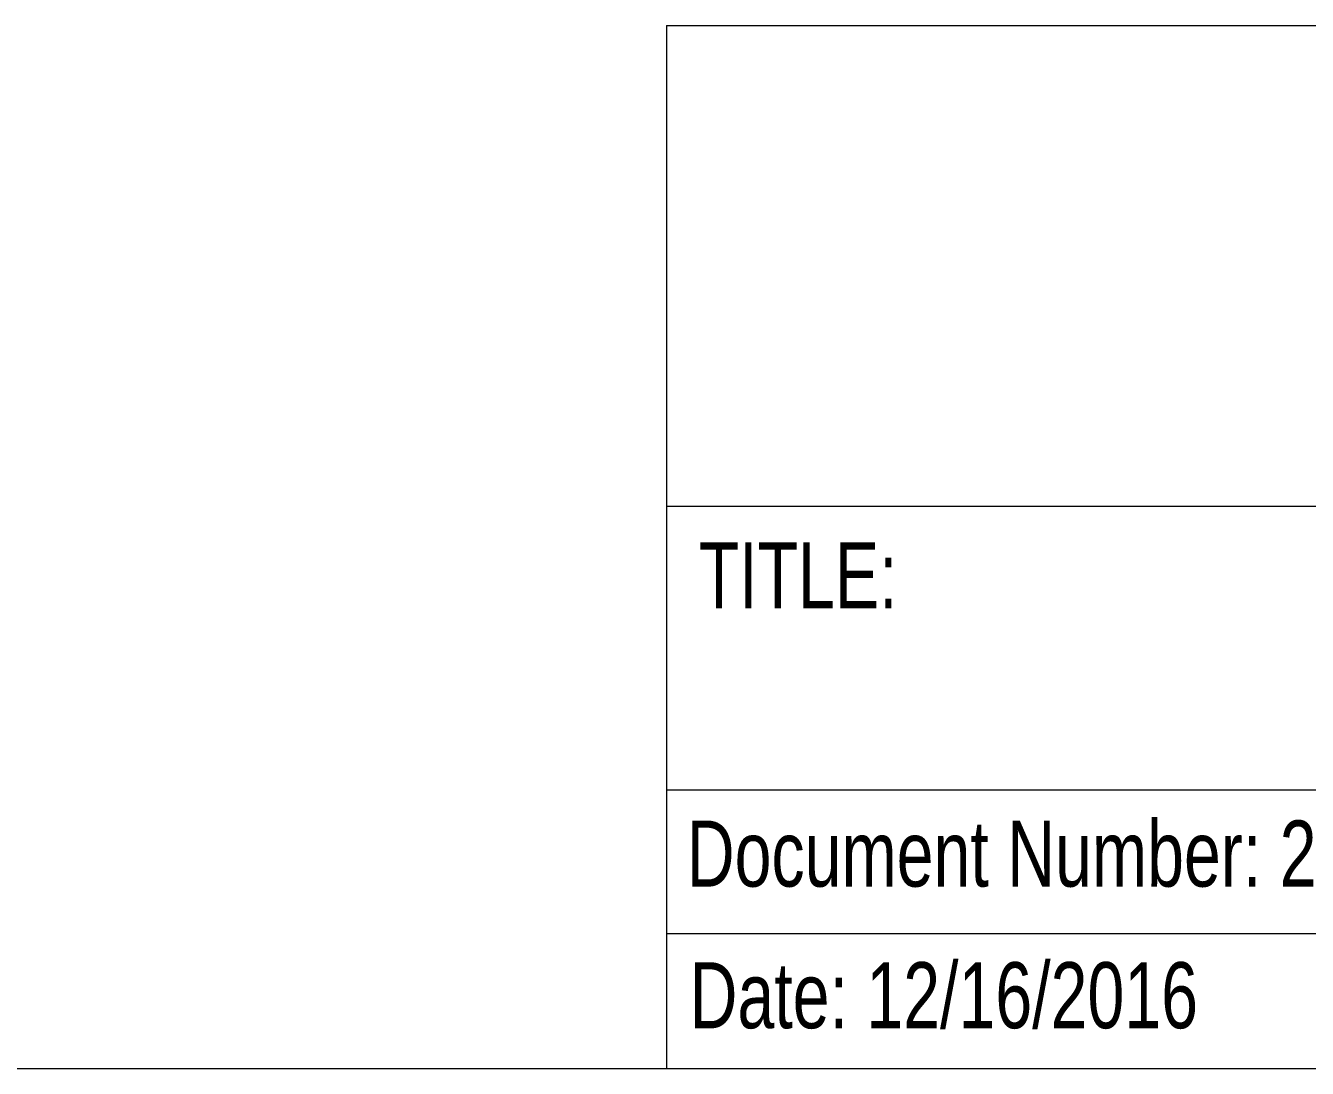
# Model space of a CAD drawing. Header units: millimetres. Extents: x 5 to 292, y 4 to 204.
# Drawn here: x 160.9 to 228.8, y 4.5 to 59.7 of the extents above; entities that cross this region are included whole.
import ezdxf

# ---------------------------------------------------------------- set-up
doc = ezdxf.new("R2010")
doc.units = ezdxf.units.MM
doc.layers.add('LAYER_1', color=179, linetype='Continuous')
doc.styles.add('SLDTEXTSTYLE0', font='TXT', dxfattribs={"width": 0.75})

msp = doc.modelspace()

# ---------------------------------------------------------------- linework, layer by layer
at = {"color": 7, "linetype": 'Continuous', "lineweight": 18}
for p, q in [((194.842, 59.73), (291.92, 59.73)), ((194.842, 59.73), (194.842, 4.48)), ((291.92, 34.257), (194.842, 34.257)), ((194.842, 19.24), (291.92, 19.24)), ((194.842, 11.63), (291.92, 11.63)), ((4.92, 4.48), (291.92, 4.48))]:
    msp.add_line(p, q, dxfattribs=at)

# ---------------------------------------------------------------- texts
at = {"layer": 'LAYER_1', "char_height": 3.5, "attachment_point": 1, "style": 'SLDTEXTSTYLE0'}
for s, insert in [('TITLE:', (196.554, 32.358)), ('Document Number: 2016033', (195.922, 17.612)), ('Date: 12/16/2016', (196.07, 10.106))]:
    msp.add_mtext(s, dxfattribs=dict(at, insert=insert))

doc.saveas('drawing.dxf')
